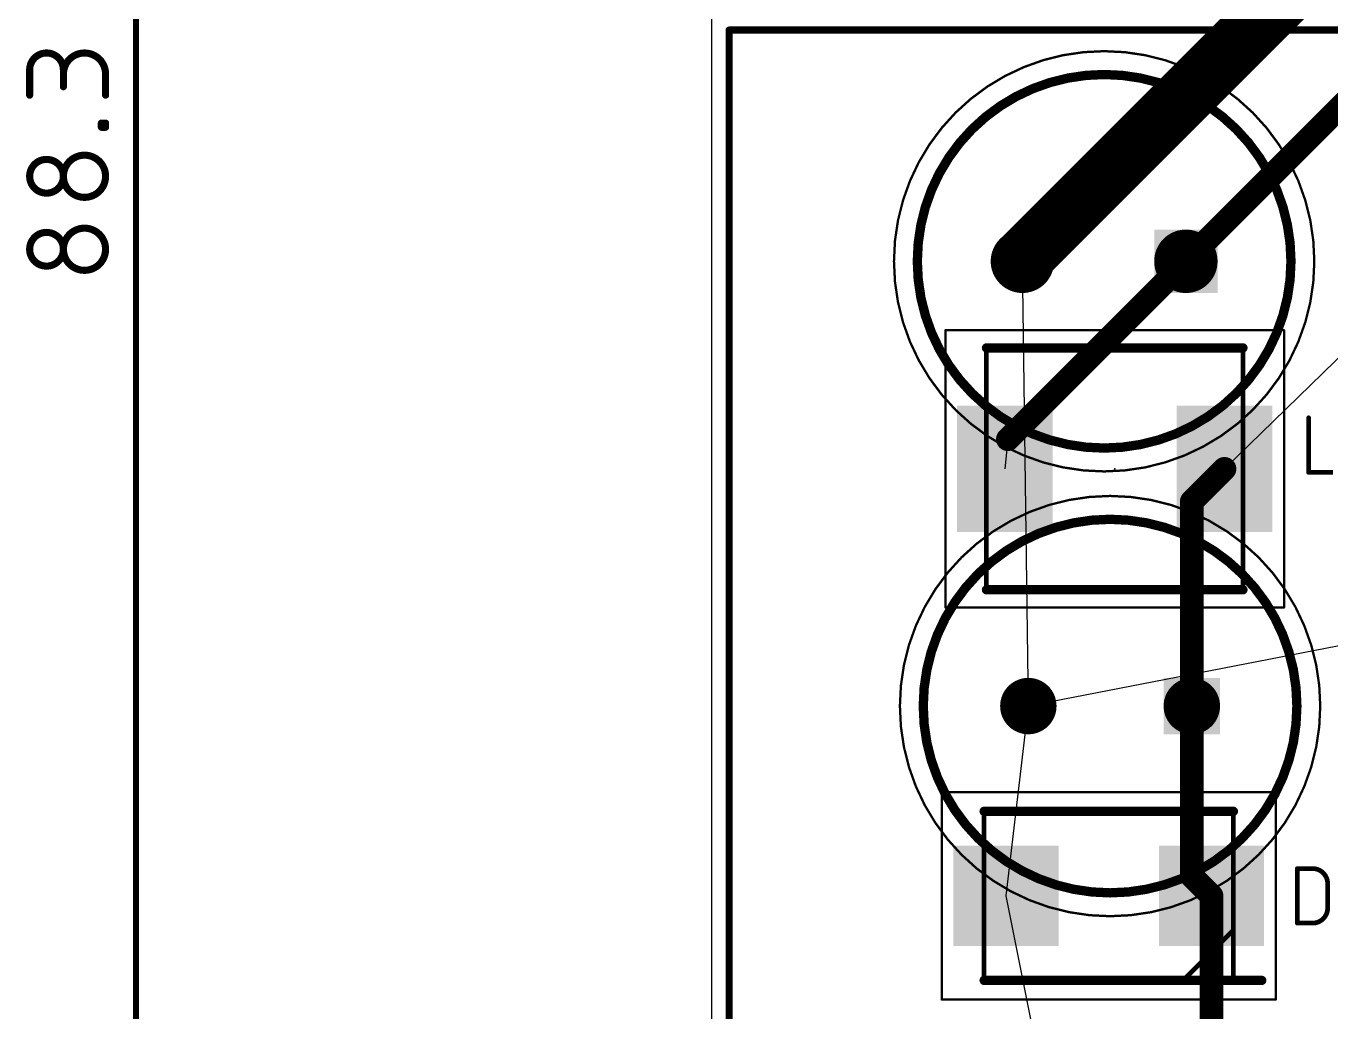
# Model space of a CAD drawing. Extents: x -15 to 70, y 0 to 100.
# Drawn here: x -14.67 to 13.27, y 25.2 to 46.31 of the extents above; entities that cross this region are included whole.
import ezdxf

# ---------------------------------------------------------------- set-up
doc = ezdxf.new("R2010")
doc.units = 0
for name, color, linetype in [('1', 12, 'CONTINUOUS'), ('15', 12, 'CONTINUOUS'), ('16', 132, 'CONTINUOUS'), ('17', 110, 'CONTINUOUS'), ('19', 53, 'CONTINUOUS'), ('2', 132, 'CONTINUOUS'), ('20', 31, 'CONTINUOUS'), ('21', 253, 'CONTINUOUS'), ('22', 253, 'CONTINUOUS'), ('23', 53, 'CONTINUOUS'), ('24', 53, 'CONTINUOUS'), ('25', 253, 'CONTINUOUS'), ('26', 253, 'CONTINUOUS'), ('51', 253, 'CONTINUOUS'), ('52', 253, 'CONTINUOUS')]:
    doc.layers.add(name, color=color, linetype=linetype)

# ---------------------------------------------------------------- blocks, each defined once
blk = doc.blocks.new('SQUAREP')
blk.add_solid([(-0.5, -0.5), (0.5, -0.5), (-0.5, 0.5), (0.5, 0.5)])
blk = doc.blocks.new('ROUNDP')
at = {"const_width": 0.5}
blk.add_lwpolyline([(0, -0.25, 1), (0, 0.25, 1), (0, -0.25)], format="xyb", dxfattribs=at)
blk = doc.blocks.new('RECT')
blk.add_solid([(-0.5, -0.5), (0.5, -0.5), (-0.5, 0.5), (0.5, 0.5)])

msp = doc.modelspace()

# ---------------------------------------------------------------- linework, layer by layer
at = {"layer": '1'}
for points, const_width in [([(-12.319, 88.327), (-12.319, 0.065)], 0.13), ([(10.16, 41.275), (25.338, 56.453)], 0.508), ([(-14.5953, 44.8327), (-14.5953, 45.3746)], 0.1524), ([(-13.8728, 45.3746), (-13.8728, 45.0133)], 0.1524), ([(-12.9697, 44.8327), (-12.9697, 45.2842)], 0.1524), ([(-13.06, 44.1449), (-13.06, 44.2352)], 0.1524), ([(-13.06, 44.2352), (-12.9697, 44.2352)], 0.1524), ([(-12.9697, 44.1449), (-13.06, 44.1449)], 0.1524), ([(-12.9697, 44.2352), (-12.9697, 44.1449)], 0.1524), ([(10.16, 41.275), (6.35, 37.465)], 0.508), ([(10.287, 36.131), (10.986, 36.83)], 0.508), ([(10.287, 31.75), (10.287, 36.131)], 0.508), ([(10.287, 31.75), (10.287, 28.108)], 0.508), ([(10.287, 28.108), (10.709, 27.686)], 0.508), ([(10.709, 23.79), (10.709, 27.686)], 0.508)]:
    msp.add_lwpolyline(points, dxfattribs=dict(at, const_width=const_width))
for points, const_width in [([(-13.8728, 45.3746, 1), (-14.5953, 45.3746)], 0.1524), ([(-12.9697, 45.2842, 1), (-13.8728, 45.2842)], 0.1524), ([(-14.5572, 45.3746, 1), (-14.6334, 45.3746)], 0.0762), ([(-14.6334, 45.3746, 1), (-14.5572, 45.3746)], 0.0762), ([(-13.8347, 45.3746, 1), (-13.9109, 45.3746)], 0.0762), ([(-13.9109, 45.3746, 1), (-13.8347, 45.3746)], 0.0762), ([(-13.9109, 45.2842, 1), (-13.8347, 45.2842)], 0.0762), ([(-12.9316, 45.2842, 1), (-13.0078, 45.2842)], 0.0762), ([(-13.0078, 45.2842, 1), (-12.9316, 45.2842)], 0.0762), ([(-13.9109, 45.0133, 1), (-13.8347, 45.0133)], 0.0762), ([(-14.6334, 44.8327, 1), (-14.5572, 44.8327)], 0.0762), ([(-13.0078, 44.8327, 1), (-12.9316, 44.8327)], 0.0762), ([(-13.0219, 44.2352, 1), (-13.0981, 44.2352)], 0.0762), ([(-13.06, 44.2733, 1), (-13.06, 44.1971)], 0.0762), ([(-13.06, 44.183, 1), (-13.06, 44.1068)], 0.0762), ([(-13.0981, 44.1449, 1), (-13.0219, 44.1449)], 0.0762), ([(-12.9316, 44.2352, 1), (-13.0078, 44.2352)], 0.0762), ([(-13.0078, 44.1449, 1), (-12.9316, 44.1449)], 0.0762), ([(-12.9697, 44.1971, 1), (-12.9697, 44.2733)], 0.0762), ([(-12.9697, 44.1068, 1), (-12.9697, 44.183)], 0.0762), ([(-13.4213, 43.5474, 1), (-13.4213, 42.6443)], 0.1524), ([(-13.4213, 42.6443, 1), (-13.4213, 43.5474)], 0.1524), ([(-13.4213, 43.5855, 1), (-13.4213, 43.5093)], 0.0762), ([(-13.4213, 43.5093, 1), (-13.4213, 43.5855)], 0.0762), ([(-14.2341, 43.4571, 1), (-14.2341, 42.7346)], 0.1524), ([(-14.2341, 42.7346, 1), (-14.2341, 43.4571)], 0.1524), ([(-14.2341, 43.4952, 1), (-14.2341, 43.419)], 0.0762), ([(-14.2341, 43.419, 1), (-14.2341, 43.4952)], 0.0762), ([(-14.2341, 42.7727, 1), (-14.2341, 42.6965)], 0.0762), ([(-14.2341, 42.6965, 1), (-14.2341, 42.7727)], 0.0762), ([(-13.4213, 42.6824, 1), (-13.4213, 42.6062)], 0.0762), ([(-13.4213, 42.6062, 1), (-13.4213, 42.6824)], 0.0762), ([(-14.2341, 41.894, 1), (-14.2341, 41.1715)], 0.1524), ([(-14.2341, 41.1715, 1), (-14.2341, 41.894)], 0.1524), ([(-14.2341, 41.9321, 1), (-14.2341, 41.8559)], 0.0762), ([(-14.2341, 41.8559, 1), (-14.2341, 41.9321)], 0.0762), ([(-13.4213, 41.9843, 1), (-13.4213, 41.0812)], 0.1524), ([(-13.4213, 41.0812, 1), (-13.4213, 41.9843)], 0.1524), ([(-13.4213, 42.0224, 1), (-13.4213, 41.9462)], 0.0762), ([(-13.4213, 41.9462, 1), (-13.4213, 42.0224)], 0.0762), ([(10.0702, 41.3648, 1), (10.2498, 41.1852)], 0.254), ([(10.2498, 41.1852, 1), (10.0702, 41.3648)], 0.254), ([(-14.2341, 41.2096, 1), (-14.2341, 41.1334)], 0.0762), ([(-14.2341, 41.1334, 1), (-14.2341, 41.2096)], 0.0762), ([(-13.4213, 41.1193, 1), (-13.4213, 41.0431)], 0.0762), ([(-13.4213, 41.0431, 1), (-13.4213, 41.1193)], 0.0762), ([(6.2602, 37.5548, 1), (6.4398, 37.3752)], 0.254), ([(11.0758, 36.7402, 1), (10.8962, 36.9198)], 0.254), ([(10.414, 36.131, 1), (10.16, 36.131)], 0.254), ([(10.1972, 36.2208, 1), (10.3768, 36.0412)], 0.254), ([(10.414, 31.75, 1), (10.16, 31.75)], 0.254), ([(10.16, 31.75, 1), (10.414, 31.75)], 0.254), ([(10.3768, 28.1978, 1), (10.1972, 28.0182)], 0.254), ([(10.16, 28.108, 1), (10.414, 28.108)], 0.254), ([(10.836, 27.686, 1), (10.582, 27.686)], 0.254), ([(10.6192, 27.5962, 1), (10.7988, 27.7758)], 0.254)]:
    msp.add_lwpolyline(points, format="xyb", dxfattribs=dict(at, const_width=const_width))
at = {"layer": '15', "const_width": 0.1524}
for points in [[(0.381, 0.381), (0.381, 46.228)], [(0.381, 46.228), (69.215, 46.228)]]:
    msp.add_lwpolyline(points, dxfattribs=at)
at = {"layer": '15', "const_width": 0.0762}
for points in [[(0.4191, 46.228, 1), (0.3429, 46.228)], [(0.381, 46.2661, 1), (0.381, 46.1899)]]:
    msp.add_lwpolyline(points, format="xyb", dxfattribs=at)
at = {"layer": '16', "const_width": 1.27}
for points in [[(24.863, 59.534), (6.66, 41.331)], [(6.66, 41.331), (6.66, 41.275)]]:
    msp.add_lwpolyline(points, dxfattribs=at)
at = {"layer": '16', "const_width": 0.635}
for points in [[(6.9775, 41.331, 1), (6.3425, 41.331)], [(6.4355, 41.5555, 1), (6.8845, 41.1065)], [(6.3425, 41.275, 1), (6.9775, 41.275)]]:
    msp.add_lwpolyline(points, format="xyb", dxfattribs=at)
at = {"layer": '19'}
for p, q in [((10.986, 36.83), (18.542, 44.196)), ((6.787, 31.75), (6.66, 41.275)), ((6.35, 37.465), (6.286, 36.83)), ((19.201, 34.163), (6.787, 31.75)), ((6.309, 27.686), (6.787, 31.75)), ((7.279, 22.86), (6.309, 27.686))]:
    msp.add_line(p, q, dxfattribs=at)
at = {"layer": '2', "const_width": 0.1524}
for points in [[(0.381, 0.381), (0.381, 46.228)], [(0.381, 46.228), (69.215, 46.228)]]:
    msp.add_lwpolyline(points, dxfattribs=at)
at = {"layer": '2', "const_width": 0.0762}
for points in [[(0.4191, 46.228, 1), (0.3429, 46.228)], [(0.381, 46.2661, 1), (0.381, 46.1899)]]:
    msp.add_lwpolyline(points, format="xyb", dxfattribs=at)
at = {"layer": '20'}
msp.add_line((0, 88.392), (0, 0), dxfattribs=at)
at = {"layer": '21', "const_width": 0.2}
for points in [[(11.381, 39.42), (5.891, 39.42)], [(5.891, 34.24), (11.381, 34.24)], [(11.177, 29.496), (5.841, 29.496)], [(5.841, 25.876), (11.784, 25.876)]]:
    msp.add_lwpolyline(points, dxfattribs=at)
at = {"layer": '21', "const_width": 0.1}
for points in [[(5.891, 39.47, 1), (5.891, 39.37)], [(11.381, 39.37, 1), (11.381, 39.47)], [(5.891, 34.29, 1), (5.891, 34.19)], [(11.381, 34.19, 1), (11.381, 34.29)], [(5.841, 29.546, 1), (5.841, 29.446)], [(11.177, 29.446, 1), (11.177, 29.546)], [(5.841, 25.926, 1), (5.841, 25.826)], [(11.784, 25.826, 1), (11.784, 25.926)]]:
    msp.add_lwpolyline(points, format="xyb", dxfattribs=at)
at = {"layer": '22', "const_width": 0.05}
for points in [[(8.41, 36.775, 1), (8.41, 45.775, 1), (8.41, 36.775)], [(8.537, 27.25, 1), (8.537, 36.25, 1), (8.537, 27.25)]]:
    msp.add_lwpolyline(points, format="xyb", dxfattribs=at)
at = {"layer": '23'}
for p in [(8.636, 36.83), (8.509, 27.686)]:
    msp.add_point(p, dxfattribs=at)
at = {"layer": '24'}
for p in [(10.16, 41.275), (10.287, 31.75)]:
    msp.add_point(p, dxfattribs=at)
at = {"layer": '25', "const_width": 0.1016}
for points in [[(12.7893, 37.9222), (12.7893, 36.7538)], [(12.7893, 36.7538), (13.3086, 36.7538)], [(12.5469, 27.1018), (12.5469, 28.2702)], [(12.5469, 28.2702), (12.8715, 28.2702)], [(13.196, 27.9456), (13.196, 27.4264)], [(12.8715, 27.1018), (12.5469, 27.1018)]]:
    msp.add_lwpolyline(points, dxfattribs=at)
at = {"layer": '25'}
for points, const_width in [([(12.8147, 37.9222, 1), (12.7639, 37.9222)], 0.0508), ([(12.7893, 36.7792, 1), (12.7893, 36.7284)], 0.0508), ([(12.7639, 36.7538, 1), (12.8147, 36.7538)], 0.0508), ([(12.5723, 28.2702, 1), (12.5215, 28.2702)], 0.0508), ([(12.5469, 28.2956, 1), (12.5469, 28.2448)], 0.0508), ([(13.196, 27.9456, 0.4142), (12.8715, 28.2702)], 0.1016), ([(12.8715, 28.2956, 1), (12.8715, 28.2448)], 0.0508), ([(12.8715, 28.2448, 1), (12.8715, 28.2956)], 0.0508), ([(13.2214, 27.9456, 1), (13.1706, 27.9456)], 0.0508), ([(13.1706, 27.9456, 1), (13.2214, 27.9456)], 0.0508), ([(12.8715, 27.1018, 0.4142), (13.196, 27.4264)], 0.1016), ([(13.2214, 27.4264, 1), (13.1706, 27.4264)], 0.0508), ([(13.1706, 27.4264, 1), (13.2214, 27.4264)], 0.0508), ([(12.5469, 27.1272, 1), (12.5469, 27.0764)], 0.0508), ([(12.5215, 27.1018, 1), (12.5723, 27.1018)], 0.0508), ([(12.8715, 27.1272, 1), (12.8714, 27.0764)], 0.0508), ([(12.8715, 27.0764, 1), (12.8715, 27.1272)], 0.0508)]:
    msp.add_lwpolyline(points, format="xyb", dxfattribs=dict(at, const_width=const_width))
at = {"layer": '26', "const_width": 0.2}
for points in [[(8.41, 37.275, 1), (8.41, 45.275, 1), (8.41, 37.275)], [(8.537, 27.75, 1), (8.537, 35.75, 1), (8.537, 27.75)]]:
    msp.add_lwpolyline(points, format="xyb", dxfattribs=at)
at = {"layer": '51'}
for points, const_width in [([(5.011, 39.797), (12.261, 39.797)], 0.05), ([(5.011, 33.863), (5.011, 39.797)], 0.05), ([(12.261, 39.797), (12.261, 33.863)], 0.05), ([(5.891, 39.42), (11.381, 39.42)], 0.1), ([(5.891, 34.24), (5.891, 39.42)], 0.1), ([(11.381, 39.42), (11.381, 34.24)], 0.1), ([(11.381, 34.24), (5.891, 34.24)], 0.1), ([(12.261, 33.863), (5.011, 33.863)], 0.05), ([(4.934, 25.466), (4.934, 29.906)], 0.05), ([(4.934, 29.906), (12.084, 29.906)], 0.05), ([(12.084, 29.906), (12.084, 25.466)], 0.05), ([(5.841, 25.876), (5.841, 29.496)], 0.1), ([(5.841, 29.496), (11.177, 29.496)], 0.1), ([(11.177, 29.496), (11.177, 25.876)], 0.1), ([(11.177, 26.951), (10.101, 25.876)], 0.1), ([(11.177, 25.876), (5.841, 25.876)], 0.1), ([(12.084, 25.466), (4.934, 25.466)], 0.05)]:
    msp.add_lwpolyline(points, dxfattribs=dict(at, const_width=const_width))
for points, const_width in [([(5.011, 39.8095, 1), (5.011, 39.7845)], 0.025), ([(5.0235, 39.797, 1), (4.9985, 39.797)], 0.025), ([(12.2735, 39.797, 1), (12.2485, 39.797)], 0.025), ([(12.261, 39.7845, 1), (12.261, 39.8095)], 0.025), ([(5.891, 39.445, 1), (5.891, 39.395)], 0.05), ([(5.916, 39.42, 1), (5.866, 39.42)], 0.05), ([(11.406, 39.42, 1), (11.356, 39.42)], 0.05), ([(11.381, 39.395, 1), (11.381, 39.445)], 0.05), ([(5.891, 34.265, 1), (5.891, 34.215)], 0.05), ([(5.866, 34.24, 1), (5.916, 34.24)], 0.05), ([(11.356, 34.24, 1), (11.406, 34.24)], 0.05), ([(11.381, 34.215, 1), (11.381, 34.265)], 0.05), ([(5.011, 33.8755, 1), (5.011, 33.8505)], 0.025), ([(4.9985, 33.863, 1), (5.0235, 33.863)], 0.025), ([(12.2485, 33.863, 1), (12.2735, 33.863)], 0.025), ([(12.261, 33.8505, 1), (12.261, 33.8755)], 0.025), ([(4.9465, 29.906, 1), (4.9215, 29.906)], 0.025), ([(4.934, 29.9185, 1), (4.934, 29.8935)], 0.025), ([(12.0965, 29.906, 1), (12.0715, 29.906)], 0.025), ([(12.084, 29.8935, 1), (12.084, 29.9185)], 0.025), ([(5.866, 29.496, 1), (5.816, 29.496)], 0.05), ([(5.841, 29.521, 1), (5.841, 29.471)], 0.05), ([(11.202, 29.496, 1), (11.152, 29.496)], 0.05), ([(11.177, 29.471, 1), (11.177, 29.521)], 0.05), ([(11.1947, 26.9333, 1), (11.1593, 26.9687)], 0.05), ([(5.841, 25.901, 1), (5.841, 25.851)], 0.05), ([(5.816, 25.876, 1), (5.866, 25.876)], 0.05), ([(10.0833, 25.8937, 1), (10.1187, 25.8583)], 0.05), ([(11.152, 25.876, 1), (11.202, 25.876)], 0.05), ([(11.177, 25.851, 1), (11.177, 25.901)], 0.05), ([(4.934, 25.4785, 1), (4.934, 25.4535)], 0.025), ([(4.9215, 25.466, 1), (4.9465, 25.466)], 0.025), ([(12.0715, 25.466, 1), (12.0965, 25.466)], 0.025), ([(12.084, 25.4535, 1), (12.084, 25.4785)], 0.025)]:
    msp.add_lwpolyline(points, format="xyb", dxfattribs=dict(at, const_width=const_width))
at = {"layer": '52', "const_width": 0.1}
for points in [[(8.41, 37.275, 1), (8.41, 45.275, 1), (8.41, 37.275)], [(8.537, 27.75, 1), (8.537, 35.75, 1), (8.537, 27.75)]]:
    msp.add_lwpolyline(points, format="xyb", dxfattribs=at)

# ---------------------------------------------------------------- block references
at = {"layer": '1'}
for p, xscale, yscale, rotation in [((6.286, 36.83), 2.7, 2.05, 90), ((10.986, 36.83), 2.7, 2.05, 90), ((6.309, 27.686), 2.25, 2.15, 180), ((10.709, 27.686), 2.25, 2.15, 180)]:
    msp.add_blockref('RECT', p, dxfattribs=dict(at, xscale=xscale, yscale=yscale, rotation=rotation))
at = {"layer": '17', "rotation": 180}
for name, p, xscale, yscale in [('ROUNDP', (6.66, 41.275), 1.358, 1.358), ('ROUNDP', (6.66, 41.275), 1.358, 1.358), ('ROUNDP', (6.66, 41.275), 1.358, 1.358), ('ROUNDP', (6.66, 41.275), 1.358, 1.358), ('SQUAREP', (10.16, 41.275), 1.358, 1.358), ('ROUNDP', (10.16, 41.275), 1.358, 1.358), ('ROUNDP', (10.16, 41.275), 1.358, 1.358), ('SQUAREP', (10.16, 41.275), 1.358, 1.358), ('ROUNDP', (6.787, 31.75), 1.208, 1.208), ('ROUNDP', (6.787, 31.75), 1.208, 1.208), ('ROUNDP', (6.787, 31.75), 1.208, 1.208), ('ROUNDP', (6.787, 31.75), 1.208, 1.208), ('SQUAREP', (10.287, 31.75), 1.208, 1.208), ('ROUNDP', (10.287, 31.75), 1.208, 1.208), ('ROUNDP', (10.287, 31.75), 1.208, 1.208), ('SQUAREP', (10.287, 31.75), 1.208, 1.208)]:
    msp.add_blockref(name, p, dxfattribs=dict(at, xscale=xscale, yscale=yscale))

doc.saveas('drawing.dxf')
